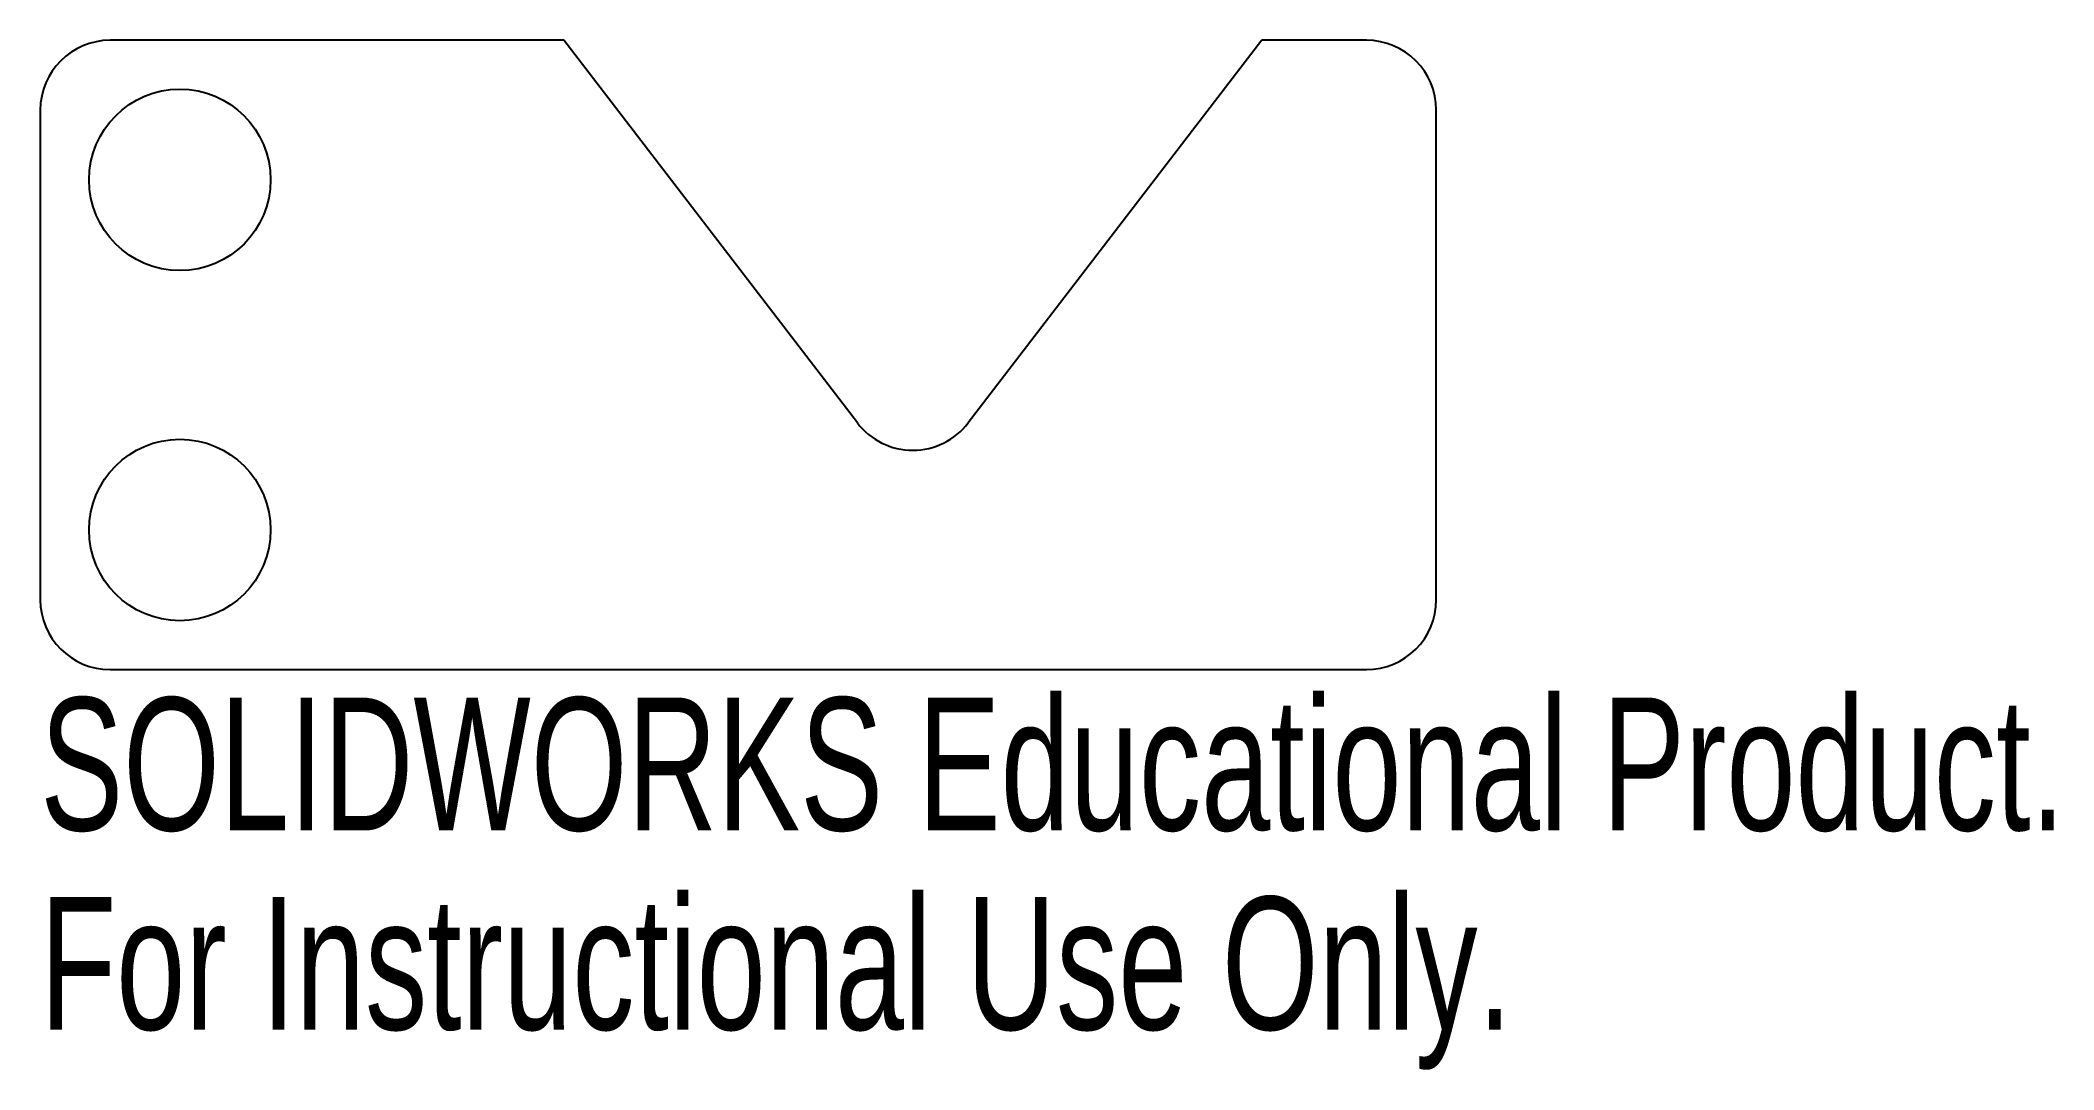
# Model space of a CAD drawing. Header units: inches. Extents: x 0 to 2.88, y -0.57 to 0.9.
import ezdxf

# ---------------------------------------------------------------- set-up
doc = ezdxf.new("R2010")
doc.units = ezdxf.units.IN
doc.header["$MEASUREMENT"] = 0
doc.styles.add('SLDTEXTSTYLE0', font='TXT', dxfattribs={"width": 0.7})

msp = doc.modelspace()

# ---------------------------------------------------------------- linework, layer by layer
at = {"color": 7, "linetype": 'Continuous', "lineweight": 25}
for p, q in [((0.75, 0.9016), (0.1, 0.9016)), ((1.1707, 0.3534), (0.75, 0.9016)), ((1.75, 0.9016), (1.3293, 0.3534)), ((1.9, 0.9016), (1.75, 0.9016)), ((0, 0.8016), (0, 0.1)), ((2, 0.1), (2, 0.8016)), ((0.1, 0), (1.9, 0))]:
    msp.add_line(p, q, dxfattribs=at)
for centre in [(0.2, 0.7016), (0.2, 0.2)]:
    msp.add_circle(centre, 0.13, dxfattribs=at)
for centre, start, end in [((0.1, 0.8016), 90, 180), ((1.9, 0.8016), 0, 90), ((1.25, 0.4143), 217.5, 322.5), ((0.1, 0.1), 180, 270), ((1.9, 0.1), 270, 0)]:
    msp.add_arc(centre, 0.1, start, end, dxfattribs=at)

# ---------------------------------------------------------------- texts
at = {"color": 7, "linetype": 'Continuous', "char_height": 0.1903, "attachment_point": 1, "style": 'SLDTEXTSTYLE0'}
for s, insert in [('SOLIDWORKS Educational Product.', (0, -0.0401)), ('For Instructional Use Only.', (0, -0.3256))]:
    msp.add_mtext(s, dxfattribs=dict(at, insert=insert))

doc.saveas('drawing.dxf')
